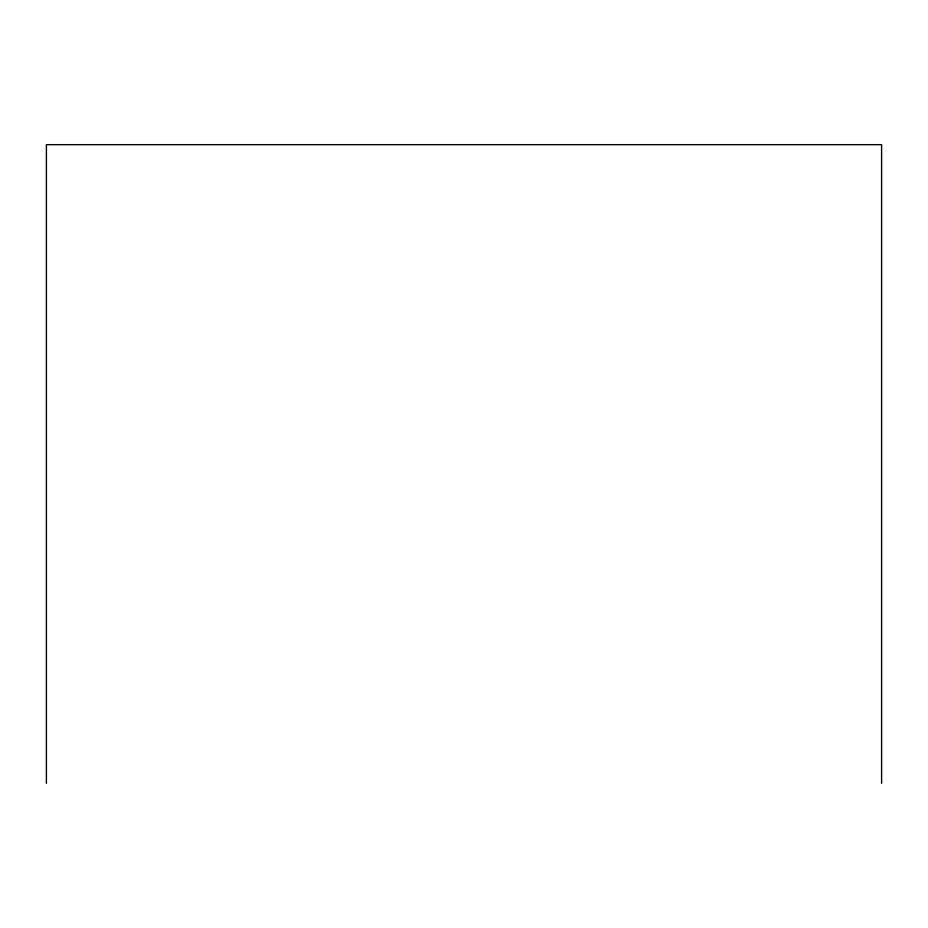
<?xml version="1.0" encoding="UTF-8"?>
<svg xmlns="http://www.w3.org/2000/svg" width="928" height="928" viewBox="0 0 928 928"><rect width="100%" height="100%" fill="white"/><g stroke="black" fill="none" stroke-linecap="round" stroke-linejoin="round"><path stroke-width="1.39" d="M881.6 783.325L881.6 144.675L46.4 144.675L46.4 783.325"/></g></svg>
